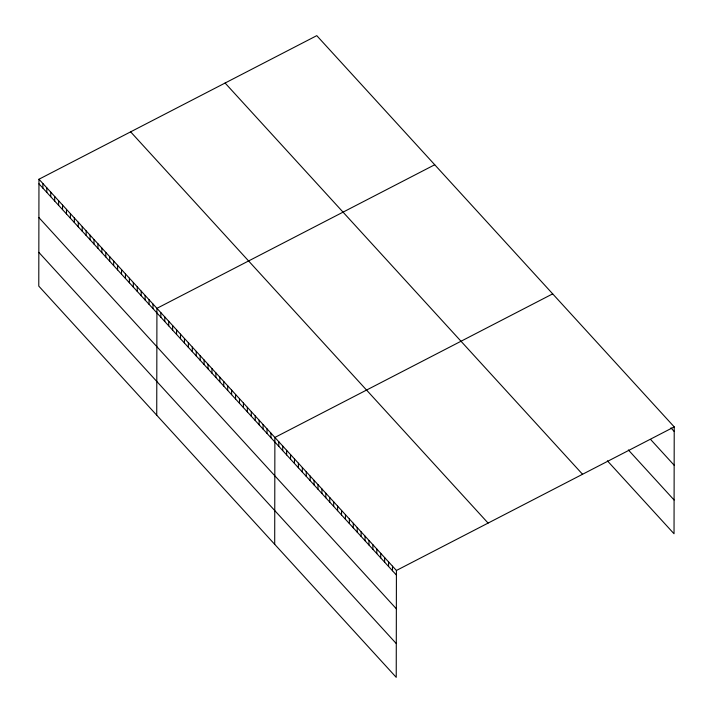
<?xml version="1.0" encoding="UTF-8"?>
<svg xmlns="http://www.w3.org/2000/svg" width="713" height="713" viewBox="0 0 713 713"><rect width="100%" height="100%" fill="white"/><g stroke="black" fill="none" stroke-linecap="round" stroke-linejoin="round"><path stroke-width="1.07" d="M38.965 179.23L38.778 286.109L396.232 677.35L396.419 570.471L38.965 179.23L316.768 35.65L674.222 426.891L674.035 533.77L607.387 460.821M42.887 188.116L42.896 183.535M46.817 192.421L46.826 187.84M50.757 196.726L50.757 192.145M54.687 201.021L54.696 196.449M58.618 205.326L58.626 200.745M62.548 209.631L62.557 205.05M66.478 213.936L66.487 209.355M70.409 218.24L70.418 213.659M74.348 222.545L74.357 217.964M78.278 226.85L78.287 222.269M82.209 231.155L82.218 226.574M86.139 235.45L86.148 230.878M90.07 239.755L90.079 235.174M94.009 244.06L94.009 239.479M97.939 248.365L97.948 243.784M101.87 252.669L101.879 248.088M105.8 256.974L105.809 252.393M109.731 261.279L109.74 256.698M113.661 265.584L113.67 261.003M117.6 269.879L117.6 265.307M121.531 274.184L121.54 269.603M125.461 278.489L125.47 273.908M129.392 282.794L129.401 278.213M133.322 287.098L133.331 282.517M137.252 291.403L137.261 286.822M141.192 295.708L141.201 291.127M145.122 300.013L145.131 295.432M149.053 304.308L149.062 299.736M152.983 308.613L152.992 304.032M156.735 415.224L156.922 308.337L434.725 164.756M160.853 317.223L160.853 312.642M164.783 321.527L164.792 316.946M168.714 325.832L168.723 321.251M172.644 330.137L172.653 325.556M176.574 334.442L176.583 329.861M180.505 338.737L180.514 334.165M184.444 343.042L184.444 338.461M188.375 347.347L188.384 342.766M192.305 351.652L192.314 347.071M196.235 355.956L196.244 351.375M200.166 360.261L200.175 355.68M204.096 364.566L204.105 359.985M208.036 368.871L208.044 364.29M211.966 373.166L211.975 368.594M215.896 377.471L215.905 372.89M219.827 381.776L219.836 377.195M223.757 386.081L223.766 381.5M227.688 390.385L227.697 385.804M231.627 394.69L231.636 390.109M235.557 398.995L235.566 394.414M239.488 403.3L239.497 398.719M243.418 407.595L243.427 403.014M247.349 411.9L247.358 407.319M251.288 416.205L251.288 411.624M255.218 420.51L255.227 415.929M259.149 424.814L259.158 420.233M263.079 429.119L263.088 424.538M267.01 433.424L267.019 428.843M270.94 437.729L270.949 433.147M274.701 544.331L274.879 437.443L552.691 293.863M278.792 446.32L278.801 441.739M282.713 450.607L282.722 446.026M286.635 454.903L286.644 450.322M290.556 459.19L290.565 454.609M294.478 463.486L294.487 458.905M298.399 467.773L298.408 463.192M302.321 472.068L302.33 467.487M306.242 476.355L306.251 471.774M310.164 480.642L310.164 476.07M314.076 484.938L314.085 480.357M317.998 489.225L318.007 484.653M321.919 493.521L321.928 488.94M325.841 497.808L325.85 493.227M329.762 502.104L329.771 497.522M333.684 506.39L333.693 501.809M337.606 510.686L337.614 506.105M341.527 514.973L341.527 510.392M345.44 519.269L345.449 514.688M349.361 523.556L349.37 518.975M353.283 527.852L353.291 523.271M357.204 532.139L357.213 527.558M361.126 536.426L361.135 531.853M365.047 540.721L365.056 536.14M368.969 545.008L368.978 540.427M372.89 549.304L372.899 544.723M376.812 553.591L376.812 549.01M380.724 557.887L380.733 553.306M384.646 562.174L384.655 557.593M388.567 566.47L388.576 561.889M392.489 570.756L392.498 566.175M396.419 570.471L674.222 426.891M670.942 427.889L674.213 431.463M650.63 439.484L674.15 465.224M628.358 449.948L674.097 500.009M225.094 83.029L582.548 474.27M130.639 131.852L488.093 523.084M38.957 183.811L396.41 575.052M38.894 217.572L396.348 608.804M38.841 252.357L396.285 643.589"/></g></svg>
